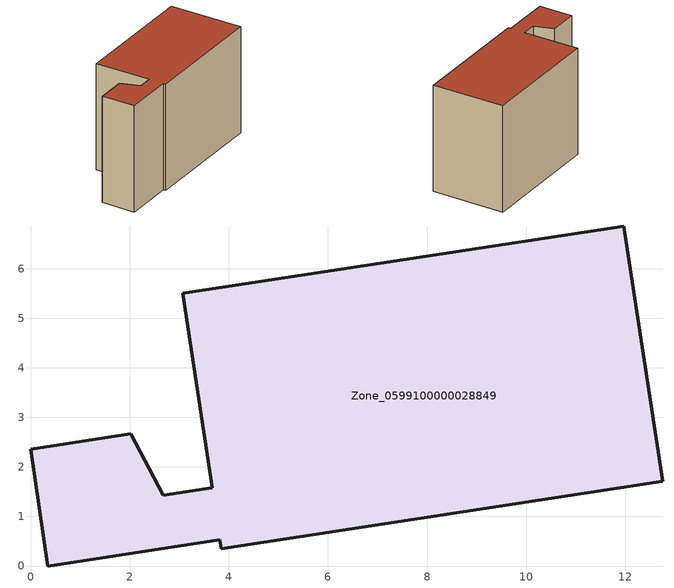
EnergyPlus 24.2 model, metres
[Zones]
Zone_0599100000028849
 floor ground (C_G): 12.76,1.71 3.85,0.35 3.82,0.53 0.35,0 0,2.36 2.02,2.67 2.68,1.43 3.67,1.58 3.07,5.5 11.97,6.86 z0
 wall outside (C_F): 3.07,5.5 3.67,1.58 2.68,1.43 2.02,2.67 0,2.36 0.35,0 3.82,0.53 3.85,0.35 12.76,1.71 11.97,6.86 3.07,5.5 z0:7.63
 roof outside (C_R): 0.35,0 3.82,0.53 3.85,0.35 12.76,1.71 11.97,6.86 3.07,5.5 3.67,1.58 2.68,1.43 2.02,2.67 0,2.36 z7.63
[BUILDING]
Pand.0599100000028849: North Axis=0; Terrain=City; Loads Convergence Tolerance Value=0.04; Temperature Convergence Tolerance Value=0.4; Solar Distribution=FullExterior; Maximum Number of Warmup Days=25; Minimum Number of Warmup Days=1
[Site:Location]
Rotterdam.The.Hague.AP_ZH_NLD Design_Conditions: Latitude=51.96; Longitude=4.45; Time Zone=1; Elevation=-4.5
[SITE:GROUNDTEMPERATURE:BUILDINGSURFACE]
18, 18, 18, 18, 18, 18, 18, 18, 18, 18, 18, 18
[MATERIAL] Thermal Absorptance=0.9; Solar Absorptance=0.7; Visible Absorptance=0.7
Name | Roughness | Thickness | Conductivity | Density | Specific Heat
G.TC.1975-1991 | MediumSmooth | 0.15 | 0.288461 | 540 | 1210
F.TC.1975-1991 | Rough | 0.3 | 0.230769 | 1920 | 840
R.TC.1975-1991 | MediumRough | 0.2 | 0.153846 | 1500 | 1000
[CONSTRUCTION]
C_G: G.TC.1975-1991
C_F: F.TC.1975-1991
C_R: R.TC.1975-1991
[ZONE]
Zone_0599100000028849: Type=1; Multiplier=1; Ceiling Height=Autocalculate; Volume=Autocalculate; Floor Area=autocalculate; Part of Total Floor Area=Yes
[ZONEINFILTRATION:DESIGNFLOWRATE]
Infil_Zone_0599100000028849: Zone or ZoneList or Space or SpaceList=Zone_0599100000028849; Schedule=AlwaysOn; Design Flow Rate Calculation Method=Flow/Area; Flow Rate per Floor Area=0.003; Constant Term Coefficient=1; Temperature Term Coefficient=0; Velocity Term Coefficient=0; Velocity Squared Term Coefficient=0
[HVACTEMPLATE:ZONE:IDEALLOADSAIRSYSTEM]
Zone_0599100000028849: Maximum Heating Supply Air Temperature=50; Minimum Cooling Supply Air Temperature=13; Maximum Heating Supply Air Humidity Ratio=0.0156; Minimum Cooling Supply Air Humidity Ratio=0.0077; Heating Limit=NoLimit; Cooling Limit=NoLimit; Dehumidification Control Type=ConstantSensibleHeatRatio; Cooling Sensible Heat Ratio=0.7; Dehumidification Setpoint=60; Humidification Control Type=None; Humidification Setpoint=30; Outdoor Air Method=None; Outdoor Air Flow Rate per Person=0.00944; Outdoor Air Flow Rate per Zone Floor Area=0; Outdoor Air Flow Rate per Zone=0; Demand Controlled Ventilation Type=None; Outdoor Air Economizer Type=NoEconomizer; Heat Recovery Type=None; Sensible Heat Recovery Effectiveness=0.7; Latent Heat Recovery Effectiveness=0.65
[ZONECONTROL:THERMOSTAT]
ThermostatControl_Zone_0599100000028849: Zone or ZoneList=Zone_0599100000028849; Control Type Schedule=DualSetpointControlType; Control 1=Thermostat_Zone_0599100000028849; Temperature Difference Between Cutout And Setpoint=0
[THERMOSTATSETPOINT:DUALSETPOINT]
Thermostat_Zone_0599100000028849: Heating Setpoint Temperature Schedule=HeatingSetpoint_Zone_0599100000028849; Cooling Setpoint Temperature Schedule=CoolingSetpoint_Zone_0599100000028849
[SCHEDULE:COMPACT]
HeatingSetpoint_Zone_0599100000028849: Through: 12/31, For: AllDays, Until: 24:00, 21
CoolingSetpoint_Zone_0599100000028849: Through: 12/31, For: AllDays, Until: 24:00, 24
DualSetpointControlType: Through: 12/31, For: AllDays, Until: 24:00, 4
AlwaysOn: Through: 12/31, For: AllDays, Until: 24:00, 1
